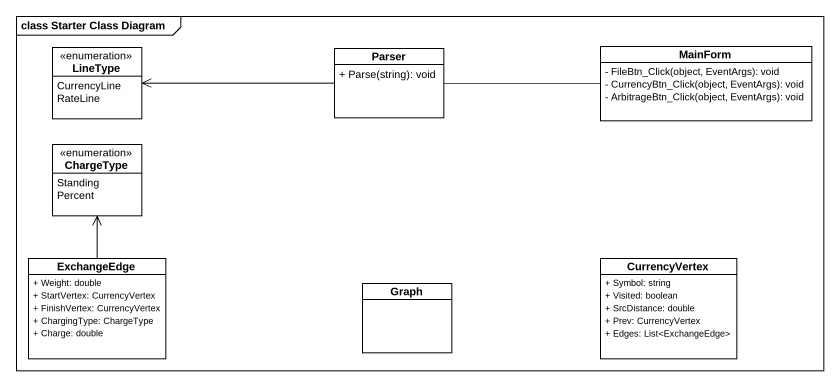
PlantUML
@startuml
mainframe class Starter Class Diagram
hide circle
hide empty members
skinparam classAttributeIconSize 0
enum LineType {
  CurrencyLine
  RateLine
}
class Parser {
  + Parse(string): void
}
class MainForm {
  - FileBtn_Click(object, EventArgs): void
  - CurrencyBtn_Click(object, EventArgs): void
  - ArbitrageBtn_Click(object, EventArgs): void
}
enum ChargeType {
  Standing
  Percent
}
class ExchangeEdge {
  + Weight: double
  + StartVertex: CurrencyVertex
  + FinishVertex: CurrencyVertex
  + ChargingType: ChargeType
  + Charge: double
}
class CurrencyVertex {
  + Symbol: string
  + Visited: boolean
  + SrcDistance: double
  + Prev: CurrencyVertex
  + Edges: List<ExchangeEdge>
}
class Graph
Parser -left-> LineType
Parser -right- MainForm
ExchangeEdge -up-> ChargeType
@enduml
